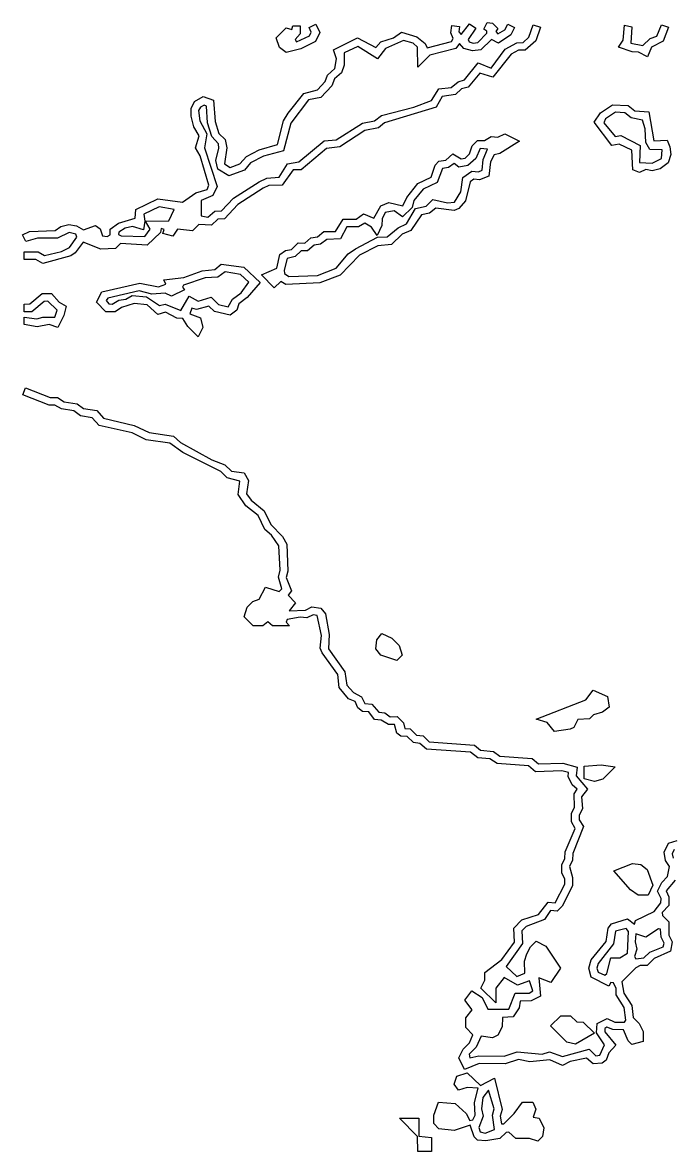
# Model space of a CAD drawing. Header units: metres. Extents: x 0 to 254, y 0 to 254.
# Drawn here: x -0.1 to 51.5, y 164.6 to 254.3 of the extents above; entities that cross this region are included whole.
import ezdxf

# ---------------------------------------------------------------- set-up
doc = ezdxf.new("R2010")
doc.units = ezdxf.units.M
doc.layers.add('contour_grooves', color=7, linetype='Continuous')

msp = doc.modelspace()

# ---------------------------------------------------------------- linework, layer by layer
at = {"layer": 'contour_grooves'}
for points in [[(-0.134, 237.407), (0.425, 237.685), (2.444, 237.76), (2.917, 238.072), (3.551, 238.22), (4.164, 238.128), (4.703, 237.812), (5.665, 238.164), (6.024, 237.895), (6.227, 237.343), (6.585, 237.271), (6.814, 237.422), (6.826, 237.861), (7.477, 238.349), (8.819, 238.739), (8.863, 239.424), (10.623, 240.273), (12.561, 240.008), (13.634, 240.744), (14.531, 241.004), (14.677, 241.359), (13.984, 243.678), (13.609, 244.31), (13.891, 245.262), (13.464, 246), (13.253, 246.847), (13.253, 247.454), (13.52, 247.988), (14.208, 248.392), (15.032, 248.118), (15.162, 246.421), (15.469, 245.448), (15.973, 244.991), (16.083, 244.329), (15.9, 243.046), (16.372, 242.768), (17.118, 243.052), (17.646, 243.638), (18.675, 244.162), (20.121, 244.585), (20.585, 246.477), (20.976, 247.065), (22.207, 248.648), (23.299, 248.938), (23.912, 249.58), (24.099, 250.084), (24.687, 250.628), (24.811, 251.398), (24.575, 252.116), (26.465, 253.061), (27.929, 252.282), (28.321, 252.728), (29.34, 253.068), (29.977, 253.502), (31.203, 253.142), (31.859, 252.617), (32.016, 252.263), (33.943, 252.778), (34.078, 253.01), (33.897, 253.444), (33.977, 254.039), (34.571, 253.96), (34.524, 253.525), (34.703, 253.316), (35.382, 254.166), (35.881, 253.834), (35.269, 252.924), (35.353, 252.727), (35.656, 252.636), (36.027, 252.694), (36.752, 253.425), (36.75, 253.594), (36.515, 253.732), (36.784, 254.268), (37.201, 254.212), (37.622, 253.79), (37.46, 253.561), (37.638, 253.376), (38.189, 253.694), (38.417, 254.134), (38.953, 253.866), (38.663, 253.286), (37.667, 252.622), (37.115, 252.924), (36.264, 252.101), (35.607, 252.023), (34.913, 252.221), (34.588, 252.595), (34.282, 252.199), (32.224, 251.688), (31.259, 250.731), (31.241, 252.328), (30.89, 252.62), (30.144, 252.857), (28.693, 252.212), (28.066, 251.387), (26.492, 252.373), (25.425, 251.87), (25.411, 250.897), (25.201, 250.264), (24.637, 249.788), (24.438, 249.254), (23.555, 248.305), (22.579, 248.14), (21.173, 246.279), (20.594, 244.09), (19.013, 243.657), (17.977, 243.119), (17.486, 242.551), (16.257, 242.091), (15.39, 242.616), (15.213, 243.323), (15.471, 244.304), (15.423, 244.642), (14.899, 245.229), (14.567, 246.302), (14.491, 247.617), (14.307, 247.714), (14, 247.557), (13.853, 247.29), (13.947, 246.452), (14.505, 245.43), (14.31, 244.32), (15.337, 241.247), (14.979, 240.53), (14.05, 240.135), (14.046, 238.931), (14.591, 238.808), (15.154, 239.284), (15.676, 239.309), (16.62, 240.333), (18.674, 241.633), (19.264, 241.908), (20.254, 241.984), (20.907, 243.038), (21.807, 243.204), (23.824, 244.883), (24.78, 244.948), (26.87, 246.285), (27.82, 246.471), (28.393, 246.887), (30.952, 247.54), (32.358, 248.089), (32.938, 248.997), (33.93, 249.11), (34.47, 249.565), (34.988, 249.71), (36.065, 251.064), (37.09, 250.654), (38.198, 252.169), (39.128, 252.671), (39.644, 252.686), (40.095, 253.119), (40.437, 254.095), (41.006, 253.905), (40.642, 252.817), (39.786, 252.071), (39.262, 252.068), (38.684, 251.771), (37.239, 249.924), (36.199, 250.262), (35.276, 249.148), (34.752, 249.011), (34.251, 248.56), (33.215, 248.387), (32.724, 247.542), (28.625, 246.311), (28.14, 245.915), (27.066, 245.706), (25.086, 244.388), (24.007, 244.268), (21.991, 242.568), (21.355, 242.563), (20.485, 241.356), (19.435, 241.32), (18.994, 241.119), (16.97, 239.834), (15.904, 238.684), (15.378, 238.668), (14.879, 238.191), (13.882, 238.238), (13.359, 237.717), (12.185, 237.872), (11.795, 237.302), (11.023, 237.522), (11.117, 237.83), (10.865, 237.914), (10.825, 237.608), (9.765, 236.581), (7.648, 236.728), (7.263, 236.334), (6.076, 236.266), (4.676, 236.835), (4.05, 235.979), (3.705, 235.749), (1.473, 235.143), (0.911, 235.457), (0, 235.46), (0, 236.06), (1.109, 236.06), (1.605, 235.779), (2.959, 236.089), (3.586, 236.399), (4.165, 237.22), (4.111, 237.466), (3.561, 237.606), (2.631, 237.157), (1.04, 237.157), (0.134, 236.871), (-0.134, 237.407)], [(20.018, 253.063), (20.811, 253.856), (21.268, 253.714), (21.333, 254), (21.933, 254), (21.933, 253.367), (21.519, 252.917), (21.637, 252.74), (22.671, 253.207), (22.807, 253.499), (22.638, 253.866), (23.174, 254.134), (23.496, 253.491), (23.129, 252.758), (21.986, 252.187), (20.811, 251.888), (20.276, 252.289), (20.018, 253.063)], [(47.219, 252.325), (47.573, 252.875), (47.684, 254.073), (48.266, 253.927), (48.2, 252.626), (49.144, 252.449), (49.735, 252.994), (50.27, 253.19), (50.617, 254.095), (51.186, 253.905), (50.762, 252.783), (49.847, 252.305), (49.528, 251.541), (48.796, 251.931), (48.308, 251.938), (47.219, 252.325)], [(45.282, 246.365), (45.776, 247.106), (46.744, 247.746), (47.969, 247.67), (48.509, 247.252), (49.621, 247.174), (50.01, 244.871), (51.091, 244.919), (51.295, 244.408), (51.378, 243.791), (51.157, 243.127), (50.524, 242.653), (49.891, 242.494), (49.382, 242.589), (48.892, 242.366), (48.343, 242.586), (48.262, 244.143), (47.277, 244.622), (46.697, 244.496), (45.282, 246.365)], [(46.967, 247.146), (46.184, 246.632), (46.05, 246.294), (46.955, 245.22), (47.404, 245.29), (48.925, 244.507), (48.883, 243.154), (49.896, 243.115), (50.621, 243.476), (50.695, 244.174), (49.714, 244.199), (49.389, 244.741), (49.326, 245.819), (49.112, 246.53), (48.226, 246.696), (47.711, 247.095), (46.967, 247.146)], [(18.837, 234.23), (20.058, 234.753), (20.3, 235.846), (20.749, 236.161), (21.244, 236.26), (21.773, 236.784), (22.294, 236.758), (22.769, 237.185), (23.312, 237.249), (23.81, 237.682), (24.723, 237.667), (25.327, 238.648), (26.36, 238.653), (26.946, 239.08), (27.762, 238.724), (28.326, 239.708), (28.968, 239.967), (30.074, 239.708), (30.392, 240.388), (31.268, 241.481), (32.331, 241.992), (32.646, 242.955), (32.947, 243.256), (33.483, 243.332), (34.052, 243.852), (34.718, 243.452), (35.035, 243.506), (35.383, 243.835), (35.598, 244.488), (36.022, 244.912), (36.563, 244.895), (37.099, 245.222), (37.616, 245.155), (38.176, 245.427), (39.356, 244.838), (37.78, 243.874), (37.348, 243.77), (37.051, 243.221), (36.917, 242.077), (36.176, 241.78), (35.714, 241.838), (35.417, 241.625), (35.05, 240.118), (34.527, 239.492), (34.153, 239.344), (32.709, 239.522), (32.2, 239.128), (31.549, 238.993), (30.71, 237.761), (30.024, 237.457), (29.174, 236.648), (28.101, 236.537), (26.628, 235.8), (25.094, 234.216), (23.496, 233.6), (20.78, 233.48), (20.382, 233.708), (19.852, 233.215), (18.837, 234.23)], [(20.679, 234.354), (21.009, 234.092), (23.303, 234.184), (24.775, 234.759), (25.746, 235.89), (26.311, 236.313), (28.07, 237.231), (28.844, 237.266), (29.698, 237.963), (30.383, 238.284), (31.095, 239.491), (31.94, 239.696), (32.463, 240.212), (33.615, 239.963), (34.188, 240.006), (34.692, 240.821), (34.851, 241.955), (35.552, 242.48), (36.096, 242.402), (36.373, 242.535), (36.454, 243.392), (36.813, 244.207), (36.224, 244.264), (35.884, 243.479), (35.232, 242.925), (34.515, 242.782), (34.151, 243.068), (33.718, 242.746), (33.229, 242.668), (32.817, 241.58), (31.689, 241.048), (30.955, 240.137), (30.812, 239.594), (30.06, 238.843), (29.397, 239.327), (28.681, 239.198), (28.443, 238.682), (28.421, 238.145), (28.036, 237.366), (27.598, 238.016), (27.064, 238.347), (26.569, 238.048), (25.619, 238.036), (25.135, 237.087), (24.036, 237.044), (23.528, 236.658), (23.04, 236.597), (22.496, 236.131), (22.002, 236.15), (21.523, 235.687), (20.899, 235.532), (20.661, 234.594), (20.679, 234.354)], [(7.523, 237.634), (7.486, 237.435), (7.7, 237.33), (9.586, 237.268), (10.006, 237.858), (9.638, 238.498), (11.488, 238.532), (11.906, 239.413), (10.728, 239.641), (9.489, 239.046), (9.586, 238.498), (9.462, 237.804), (8.607, 238.078), (8.015, 237.946), (7.523, 237.634)], [(5.743, 232.053), (6.157, 232.875), (9.183, 233.582), (10.668, 233.27), (11.247, 233.489), (11.083, 233.839), (12.67, 234.027), (14.146, 234.563), (15.155, 234.658), (15.655, 235.084), (17.437, 234.835), (18.749, 233.639), (17.707, 232.427), (17.061, 231.92), (16.883, 231.42), (16.354, 231.023), (15.117, 231.332), (14.667, 231.745), (13.698, 231.484), (13.321, 231.589), (13.159, 231.134), (13.994, 230.818), (14.188, 230.045), (13.826, 229.315), (13.001, 230.14), (12.612, 230.77), (12.126, 230.794), (11.219, 231.277), (10.608, 231.091), (9.774, 231.847), (8.736, 231.961), (7.739, 231.648), (7.217, 231.303), (6.493, 231.303), (5.743, 232.053)], [(7.527, 232.231), (8.073, 232.306), (8.582, 232.594), (9.725, 232.495), (10.755, 231.809), (11.198, 231.919), (12.447, 231.394), (13.111, 232.536), (13.806, 232.141), (14.843, 232.455), (15.427, 231.879), (16.212, 231.689), (16.546, 232.305), (17.233, 232.802), (17.838, 233.654), (17.168, 234.275), (15.951, 234.484), (15.376, 234.052), (14.374, 233.99), (12.652, 233.413), (12.562, 233.245), (12.723, 233.048), (11.707, 232.541), (11.189, 232.792), (10.134, 232.706), (9.125, 232.967), (6.635, 232.387), (6.506, 232.199), (6.72, 231.928), (6.99, 231.903), (7.527, 232.231)], [(0, 230.885), (1.011, 230.74), (1.478, 230.885), (2.434, 230.868), (2.608, 231.434), (1.88, 232.155), (1.588, 232.126), (0.609, 231.303), (0, 231.303), (0, 231.903), (0.438, 231.925), (1.428, 232.75), (2.158, 232.763), (2.768, 232.078), (3.323, 231.751), (3.148, 230.998), (2.678, 230.055), (1.979, 230.284), (1.018, 230.099), (0, 230.285), (0, 230.885)], [(27.941, 204.539), (28.012, 205.252), (28.422, 205.765), (29.192, 205.381), (29.783, 204.79), (30.036, 204.035), (29.604, 203.604), (28.321, 204.031), (27.941, 204.539)], [(40.661, 198.95), (44.607, 200.493), (45.203, 201.259), (46.337, 200.753), (46.477, 199.914), (45.943, 199.513), (45.234, 199.291), (44.918, 198.981), (43.98, 198.914), (43.659, 198.287), (43.364, 198.16), (42.131, 197.979), (41.535, 198.692), (40.661, 198.95)], [(44.494, 195.211), (45.828, 195.327), (46.957, 195.166), (45.965, 194.174), (45.303, 194.009), (44.494, 194.211), (44.494, 195.211)], [(46.833, 186.892), (48.338, 187.496), (48.99, 187.4), (49.486, 187.003), (49.946, 185.76), (49.56, 184.983), (48.775, 184.983), (48.169, 185.387), (46.833, 186.892)], [(46.81, 181.104), (45.586, 179.539), (45.489, 179.167), (45.587, 178.866), (46.123, 178.61), (46.283, 178.753), (46.614, 179.983), (47.313, 179.991), (47.931, 180.375), (48.008, 182.1), (47.835, 182.325), (46.988, 182.116), (46.81, 181.104)], [(48.476, 180.11), (48.599, 179.914), (49.232, 179.99), (49.715, 180.448), (50.769, 180.864), (50.837, 181.162), (50.602, 181.649), (50.558, 182.266), (50.381, 182.292), (49.375, 181.639), (48.603, 181.903), (48.529, 181.266), (48.669, 180.689), (48.476, 180.11)], [(45.311, 174.011), (43.81, 173.13), (43.113, 173.304), (41.824, 174.593), (42.633, 175.402), (43.391, 175.402), (43.891, 174.911), (44.409, 174.893), (45.311, 174.011)], [(32.532, 166.834), (32.533, 167.508), (32.901, 168.53), (34.248, 168.426), (35.114, 167.645), (35.405, 167.088), (35.631, 167.121), (35.816, 167.503), (35.769, 168.518), (36.052, 169.635), (35.179, 169.711), (34.491, 169.486), (34.169, 169.968), (34.376, 170.588), (35.203, 170.864), (36.238, 169.865), (37.359, 170.447), (37.979, 167.964), (37.804, 167.415), (37.922, 166.803), (38.108, 166.806), (38.931, 167.627), (39.579, 168.53), (40.415, 168.53), (40.637, 167.976), (40.426, 167.348), (40.907, 167.258), (41.288, 166.496), (41.171, 165.796), (40.802, 165.427), (40.155, 165.639), (39.07, 165.64), (38.499, 166.149), (38.279, 166.124), (37.792, 165.64), (36.682, 165.466), (36.003, 165.525), (35.759, 165.77), (35.417, 166.704), (34.149, 166.271), (32.942, 166.423), (32.532, 166.834)], [(36.235, 166.187), (36.612, 166.077), (37.366, 166.366), (37.194, 167.503), (37.347, 168.016), (36.889, 169.475), (36.43, 168.895), (36.341, 168.004), (36.454, 167.425), (36.116, 166.513), (36.235, 166.187)], [(29.817, 167.258), (31.35, 167.258), (31.362, 165.823), (32.368, 165.731), (32.368, 164.622), (31.259, 164.622), (31.244, 165.82), (29.817, 167.258)]]:
    msp.add_lwpolyline(points, close=True, dxfattribs=at)
for points in [[(51.711, 186.176), (51.005, 185.321), (51.202, 184.844), (51.202, 184.14), (50.694, 183.584), (50.718, 183.35), (51.202, 182.862), (51.204, 181.798), (51.468, 181.257), (51.347, 180.534), (50.054, 179.934), (49.499, 179.384), (48.944, 179.381), (48.584, 179.206), (47.485, 178.099), (47.649, 177.19), (48.269, 176.203), (48.383, 175.264), (48.858, 174.771), (49.166, 174.155), (49.166, 173.341), (48.265, 173.116), (47.976, 173.405), (47.605, 174.269), (46.759, 174.293), (46.298, 174.493), (46.124, 174.374), (46.127, 174.123), (46.999, 173.066), (46.434, 172.441), (46.236, 171.864), (45.923, 171.629), (45.189, 171.568), (44.684, 172.022), (43.372, 171.763), (42.758, 171.458), (41.76, 171.892), (40.168, 171.748), (39.267, 171.918), (38.213, 171.575), (36.14, 171.611), (34.988, 171.137), (34.533, 172.048), (34.876, 172.735), (35.369, 173.236), (35.63, 173.881), (35.077, 174.469), (35.077, 175.226), (35.586, 175.879), (35.002, 176.629), (35.562, 177.375), (36.373, 176.835), (36.845, 175.911), (38.502, 175.923), (39.009, 177.184), (40.12, 177.184), (40.415, 177.372), (40.155, 178.176), (39.194, 177.821), (38.133, 178.427), (37.464, 177.582), (37.458, 176.414), (36.284, 177.588), (36.598, 178.221), (36.604, 178.826), (37.933, 179.864), (38.938, 181.241), (38.895, 182.353), (39.545, 183.003), (40.848, 183.447), (41.637, 184.416), (42.19, 184.376), (42.956, 185.843), (42.961, 186.236), (42.712, 186.739), (42.712, 187.389), (42.961, 187.893), (42.967, 188.407), (43.776, 190.267), (43.476, 190.791), (43.476, 191.462), (43.71, 191.948), (43.686, 193.032), (43.931, 193.392), (43.541, 193.734), (43.209, 194.398), (43.229, 194.727), (42.724, 194.858), (40.62, 194.772), (40.057, 195.247), (37.563, 195.427), (36.999, 195.808), (36.026, 195.883), (35.456, 196.33), (31.963, 196.559), (31.425, 197.03), (30.92, 197.093), (30.42, 197.57), (29.929, 197.607), (29.6, 197.845), (29.427, 198.513), (28.946, 198.519), (28.345, 198.863), (27.818, 198.91), (27.377, 199.523), (26.864, 199.57), (26.513, 199.859), (26.284, 200.36), (25.774, 200.556), (25.011, 201.463), (24.904, 202.494), (23.657, 204.23), (23.511, 204.597), (23.623, 205.594), (23.272, 207.174), (22.956, 207.234), (22.446, 206.987), (21.932, 207.061), (20.881, 206.859), (20.8, 206.663), (21.081, 206.361), (19.728, 206.361), (19.343, 206.684), (18.958, 206.361), (18.2, 206.361), (17.473, 207.089), (17.723, 207.841), (18.163, 208.281), (18.665, 208.471), (19.161, 209.434), (20.26, 209.095), (20.472, 209.307), (20.198, 210.233), (20.344, 210.793), (20.237, 212.725), (19.647, 213.564), (19.103, 214.022), (18.594, 215.122), (17.61, 215.894), (16.991, 216.781), (17.135, 217.855), (16.127, 218.107), (15.609, 218.616), (12.59, 220.137), (11.559, 220.86), (9.685, 221.138), (8.587, 221.694), (5.963, 222.267), (5.394, 222.888), (4.469, 223.048), (3.934, 223.423), (2.948, 223.592), (2.44, 223.889), (1.984, 223.886), (-0.105, 224.705), (0.105, 225.267), (2.059, 224.496), (2.634, 224.495), (3.167, 224.158), (4.193, 224.003), (4.707, 223.613), (5.769, 223.449), (6.284, 222.841), (8.734, 222.278), (9.928, 221.706), (11.846, 221.418), (12.405, 220.926), (14.91, 219.547), (15.942, 219.14), (16.459, 218.631), (17.476, 218.499), (17.827, 217.915), (17.656, 216.849), (18.019, 216.339), (19.071, 215.506), (19.58, 214.414), (20.514, 213.461), (20.854, 212.834), (20.944, 210.697), (20.82, 210.195), (21.235, 209.147), (20.977, 208.795), (21.548, 208.188), (21.06, 207.55), (22.346, 207.616), (22.857, 207.863), (23.572, 207.755), (23.945, 207.308), (24.224, 205.685), (24.185, 204.526), (25.482, 202.695), (25.623, 201.651), (26.15, 201.065), (26.792, 200.727), (27.064, 200.183), (27.617, 200.135), (28.184, 199.498), (28.639, 199.443), (29.061, 199.139), (29.641, 199.152), (30.144, 198.649), (30.227, 198.219), (30.671, 198.175), (31.165, 197.687), (31.696, 197.617), (32.183, 197.162), (35.77, 196.891), (36.257, 196.475), (37.293, 196.389), (37.794, 196.007), (40.35, 195.822), (40.857, 195.396), (42.78, 195.457), (43.942, 195.148), (43.855, 194.448), (44.751, 193.402), (44.274, 192.787), (44.342, 191.853), (44.076, 191.298), (44.087, 190.961), (44.439, 190.423), (43.577, 188.285), (43.566, 187.757), (43.315, 187.24), (43.566, 186.371), (43.566, 185.721), (42.749, 184.087), (42.351, 183.689), (41.822, 183.745), (41.331, 183.031), (39.871, 182.471), (39.528, 182.137), (39.594, 181.143), (38.281, 179.302), (39.141, 178.519), (39.78, 178.788), (39.739, 179.72), (39.933, 180.302), (40.221, 180.879), (40.662, 181.321), (41.436, 180.934), (42.609, 179.174), (41.842, 178.024), (40.874, 178.395), (41.021, 176.953), (40.283, 176.584), (39.406, 176.549), (39.317, 176.018), (38.846, 175.311), (37.993, 175.245), (37.967, 174.522), (37.636, 173.861), (37.193, 173.639), (36.295, 173.774), (35.893, 172.904), (35.358, 172.358), (35.4, 172.064), (36.126, 172.226), (38.14, 172.186), (39.15, 172.518), (41.157, 172.348), (41.739, 172.534), (42.765, 172.147), (44.875, 172.73), (45.402, 172.212), (45.723, 172.258), (46.094, 173.074), (45.454, 174.035), (45.512, 174.778), (46.321, 175.183), (46.922, 174.894), (47.685, 174.896), (47.805, 175.053), (47.674, 176.051), (47.039, 177.067), (47.036, 177.569), (46.821, 178.005), (46.615, 178.035), (46.455, 177.754), (45.045, 178.459), (44.866, 179.174), (45.032, 179.837), (46.224, 181.292), (46.398, 182.343), (46.655, 182.703), (47.92, 183.089), (48.473, 182.667), (48.566, 182.954), (50.041, 183.667), (50.577, 184.368), (50.596, 184.709), (50.312, 185.283), (50.655, 185.969), (51.108, 186.458), (51.267, 187.247), (50.956, 187.715), (50.845, 188.384), (51.198, 189.091), (51.883, 189.319)], [(51.632, 188.591), (51.475, 188.257), (51.544, 187.914)]]:
    msp.add_lwpolyline(points, dxfattribs=at)

doc.saveas('drawing.dxf')
